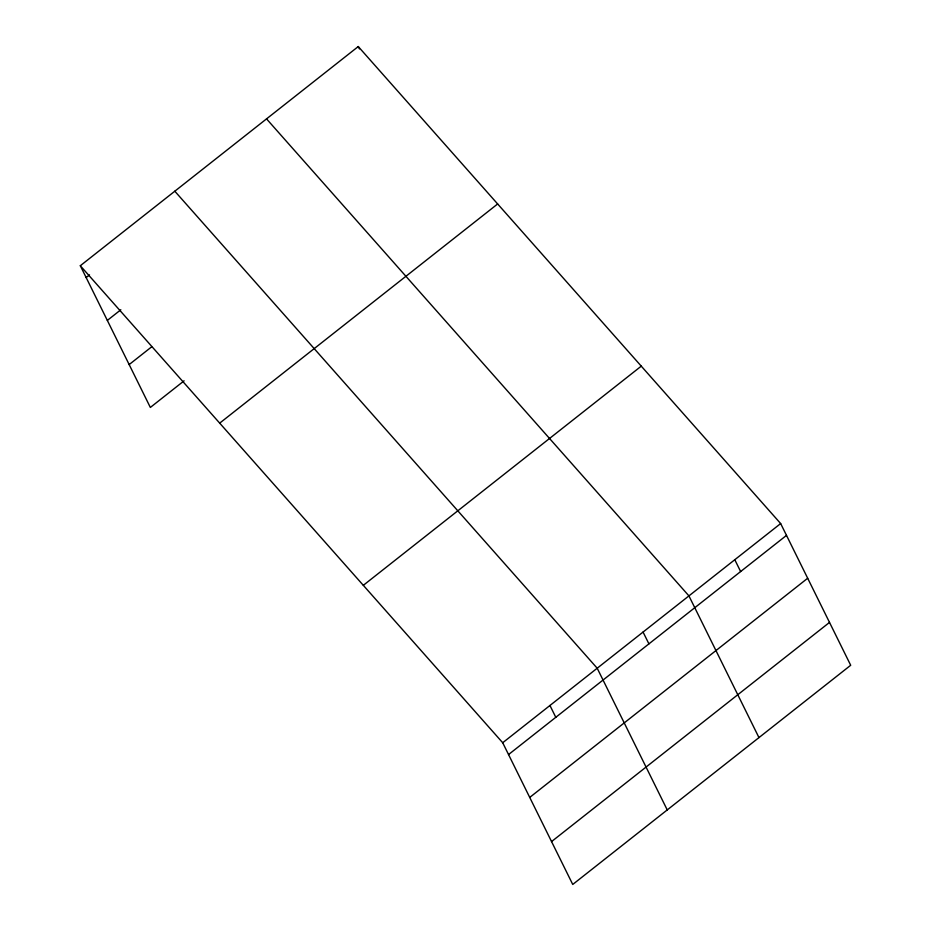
<?xml version="1.0" encoding="UTF-8"?>
<svg xmlns="http://www.w3.org/2000/svg" width="931" height="931" viewBox="0 0 931 931"><rect width="100%" height="100%" fill="white"/><g stroke="black" fill="none" stroke-linecap="round" stroke-linejoin="round"><path stroke-width="1.4" d="M80.31 265.731L358.26 46.55L780.655 523.559L850.69 665.269L572.74 884.45L502.705 742.74L80.31 265.731L150.345 407.441L184.094 380.826M86.152 277.554L89.527 274.901M107.333 320.415L120.832 309.767M129.165 364.58L151.66 346.832M219.693 423.14L497.654 203.959M363.311 585.331L641.261 366.151M502.705 742.74L780.655 523.559M508.547 754.564L786.497 535.383M529.727 797.425L807.689 578.244M551.548 841.589L829.509 622.408M266.534 118.877L688.928 595.887L758.963 737.596M174.807 191.204L597.202 668.225L667.236 809.923M734.792 559.729L740.634 571.553M358.26 46.55L359.436 48.912M643.065 632.056L648.919 643.88M549.953 705.477L555.795 717.312"/></g></svg>
